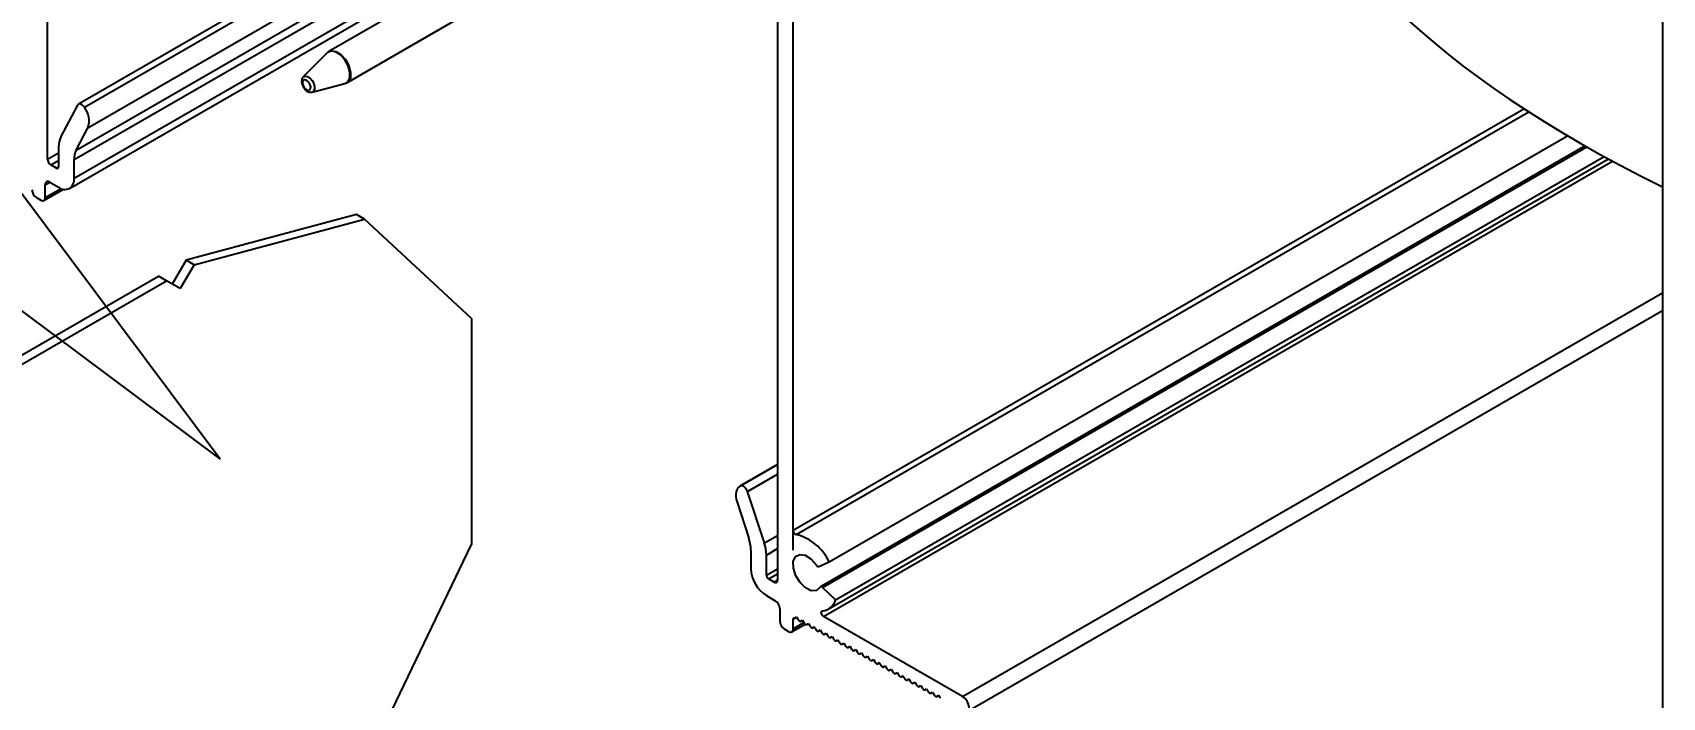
# Model space of a CAD drawing. Extents: x -3.7 to 11.6, y -13.5 to 0.3.
# Drawn here: x 6.45 to 11.64, y -10.55 to -8.43 of the extents above; entities that cross this region are included whole.
import ezdxf
from ezdxf import colors
from ezdxf.entities.mleader import LeaderData, LeaderLine
from ezdxf.math import Vec2, Vec3

# ---------------------------------------------------------------- set-up
doc = ezdxf.new("R2010")
doc.units = 0
doc.header["$LTSCALE"] = 0.5
doc.header["$MEASUREMENT"] = 0
for name, color, linetype in [('Brackets', 181, 'CONTINUOUS'), ('FAB DWG', 221, 'CONTINUOUS'), ('Hardware', 242, 'CONTINUOUS'), ('Housing', 150, 'CONTINUOUS')]:
    doc.layers.add(name, color=color, linetype=linetype)
doc.layers.add('Text-Unprinted', color=131, linetype='CONTINUOUS', plot=False)
doc.styles.add('LSAD_Standard', font='arial.ttf')

msp = doc.modelspace()

# ---------------------------------------------------------------- linework, layer by layer
at = {"layer": 'Brackets', "transparency": 16777216}
for p, q in [((7.4849, -9.0137), (6.9426, -9.1589)), ((6.968, -9.1736), (7.5103, -9.0283)), ((7.5103, -9.0283), (7.4849, -9.0137)), ((7.8518, -9.3451), (7.5103, -9.0283)), ((6.9426, -9.1589), (6.8987, -9.2349)), ((6.968, -9.1736), (6.9241, -9.2495)), ((6.968, -9.1736), (6.9426, -9.1589)), ((5.8819, -9.7712), (6.8549, -9.2096)), ((5.9073, -9.7859), (6.8803, -9.2242)), ((6.8803, -9.2242), (6.8549, -9.2096)), ((6.9241, -9.2495), (6.8803, -9.2242)), ((7.8518, -9.3451), (7.8518, -10.0652)), ((7.5103, -10.7763), (7.8518, -10.0652))]:
    msp.add_line(p, q, dxfattribs=at)
at = {"layer": 'Hardware', "transparency": 16777216}
for p, q in [((7.848, -8.2337), (7.3974, -8.4938)), ((7.4549, -8.5934), (7.9072, -8.3323)), ((7.3919, -8.4981), (7.3159, -8.575)), ((7.3438, -8.6233), (7.4484, -8.596)), ((7.4458, -8.5959), (7.453, -8.5942)), ((7.4549, -8.5934), (7.4536, -8.5941))]:
    msp.add_line(p, q, dxfattribs=at)
at = {"layer": 'Hardware', "transparency": 16777216, "flags": 128}
for points in [[(7.4484, -8.596), (7.4575, -8.5908), (7.4641, -8.578), (7.4646, -8.5601), (7.4591, -8.5398), (7.4484, -8.5203), (7.434, -8.5044), (7.4182, -8.4946), (7.4034, -8.4924), (7.3919, -8.4981)], [(7.3974, -8.4938), (7.4049, -8.4913), (7.4197, -8.4935), (7.4356, -8.5033), (7.45, -8.5193), (7.4608, -8.5389)], [(7.4608, -8.5389), (7.4663, -8.5593), (7.4657, -8.5773), (7.4591, -8.5901), (7.4549, -8.5934)], [(7.3154, -8.6026), (7.3189, -8.6089), (7.3235, -8.6141), (7.3286, -8.6172), (7.3334, -8.6179), (7.3371, -8.6161), (7.3392, -8.6119), (7.3394, -8.6062), (7.3377, -8.5996), (7.3342, -8.5933), (7.3296, -8.5882), (7.3245, -8.585), (7.3197, -8.5843), (7.3159, -8.5862), (7.3138, -8.5903), (7.3136, -8.5961), (7.3154, -8.6026)], [(7.3159, -8.575), (7.3216, -8.5722), (7.3289, -8.5733), (7.3367, -8.5781), (7.3438, -8.586), (7.3491, -8.5956), (7.3518, -8.6056), (7.3515, -8.6145), (7.3483, -8.6208), (7.3438, -8.6233)]]:
    msp.add_lwpolyline(points, dxfattribs=at)
at = {"layer": 'Hardware', "transparency": 16777216}
for points, knots in [([(7.316, -8.5754), (7.3155, -8.5758), (7.3132, -8.5775), (7.3112, -8.5827), (7.3101, -8.5902), (7.3113, -8.5971), (7.3128, -8.6013), (7.3132, -8.6023)], [0, 0, 0, 0, 0.065785, 0.306251, 0.571545, 0.890556, 1, 1, 1, 1]), ([(7.3132, -8.6023), (7.3146, -8.6051), (7.3176, -8.6113), (7.3247, -8.6188), (7.3326, -8.6231), (7.3393, -8.6245), (7.3426, -8.6234), (7.3435, -8.6231)], [0, 0, 0, 0, 0.221492, 0.477911, 0.724167, 0.926519, 1, 1, 1, 1])]:
    msp.add_open_spline(points, degree=3, knots=knots, dxfattribs=at)
at = {"layer": 'Housing', "transparency": 16777216}
for p, q in [((6.5014, -8.8367), (6.5014, -7.0975)), ((8.8755, -10.0828), (8.8755, -7.1004)), ((8.6307, -7.4892), (6.5998, -8.6617)), ((6.6188, -8.6716), (8.6488, -7.4997)), ((6.5862, -8.8385), (8.7771, -7.5737)), ((6.5928, -8.8078), (8.7538, -7.5603)), ((6.6303, -8.7367), (8.711, -7.5356)), ((6.5717, -8.93), (8.4912, -7.8219)), ((6.5862, -8.898), (8.4782, -7.8057)), ((8.826, -8.1073), (8.826, -10.1787)), ((6.597, -8.6647), (6.5433, -8.7666)), ((8.8755, -10.0195), (11.2027, -8.6761)), ((8.8852, -10.0327), (11.218, -8.686)), ((6.5928, -8.8078), (6.6303, -8.7367)), ((8.9899, -10.1199), (11.3416, -8.7622)), ((6.5014, -8.8367), (6.5367, -8.8163)), ((6.5367, -8.7973), (6.5367, -8.8612)), ((11.3973, -8.7946), (8.9625, -10.2001)), ((8.9697, -10.2023), (11.4028, -8.7977)), ((6.512, -8.8551), (6.5367, -8.8408)), ((6.5296, -8.8653), (6.512, -8.8551)), ((6.5296, -8.8653), (6.5367, -8.8612)), ((6.5862, -8.898), (6.5862, -8.8385)), ((8.9725, -10.294), (11.4852, -8.8434)), ((8.9877, -10.2707), (11.4723, -8.8364)), ((9.0106, -10.2413), (11.4579, -8.8285)), ((6.4943, -8.9184), (6.5084, -8.9102)), ((6.4943, -8.9592), (6.4943, -8.9184)), ((6.5084, -8.9102), (6.5367, -8.9266)), ((6.466, -8.9592), (6.4801, -8.9674)), ((6.4901, -8.9684), (6.5521, -8.9326)), ((6.4943, -8.9592), (6.5444, -8.9303)), ((9.4155, -10.5497), (11.6437, -9.2634)), ((9.4298, -10.5976), (11.6437, -9.3196)), ((8.826, -9.8098), (8.7055, -9.8794)), ((8.7085, -9.878), (8.826, -9.8102)), ((8.7303, -9.8962), (8.826, -9.841)), ((8.784, -10.0601), (8.7303, -9.8962)), ((8.6971, -9.9299), (8.7345, -10.0442)), ((8.784, -10.0601), (8.826, -10.0359)), ((8.7411, -10.0825), (8.7411, -10.142)), ((8.7906, -10.0984), (8.826, -10.078)), ((8.7906, -10.1624), (8.7906, -10.0984)), ((8.9578, -10.1347), (8.9899, -10.1199)), ((8.7906, -10.1624), (8.826, -10.142)), ((8.7977, -10.1746), (8.826, -10.1583)), ((8.8154, -10.1848), (8.7977, -10.1746)), ((8.8154, -10.1848), (8.826, -10.1787)), ((9.0106, -10.2413), (8.9697, -10.2023)), ((8.7906, -10.2277), (8.8189, -10.244)), ((8.833, -10.2685), (8.833, -10.3094)), ((8.8713, -10.343), (8.9136, -10.3186)), ((8.8755, -10.3026), (8.8868, -10.296)), ((8.8755, -10.3339), (8.8755, -10.3026)), ((8.8755, -10.3339), (8.91, -10.3139)), ((8.8826, -10.2982), (8.8867, -10.2958)), ((8.8829, -10.298), (8.8866, -10.2957)), ((8.8829, -10.298), (8.8867, -10.2958)), ((8.8866, -10.2957), (8.8921, -10.305)), ((8.9, -10.3095), (8.9055, -10.3063)), ((8.9001, -10.3094), (8.9054, -10.3061)), ((8.9001, -10.3094), (8.9055, -10.3063)), ((8.9054, -10.3061), (8.9109, -10.3154)), ((8.9189, -10.3198), (8.9242, -10.3165)), ((8.9189, -10.3199), (8.9244, -10.3167)), ((8.9189, -10.3198), (8.9244, -10.3167)), ((8.9242, -10.3165), (8.9298, -10.3258)), ((8.9377, -10.3303), (8.9432, -10.3271)), ((8.9378, -10.3302), (8.9431, -10.3269)), ((8.9378, -10.3302), (8.9432, -10.3271)), ((8.9431, -10.3269), (8.9486, -10.3362)), ((9.4155, -10.5497), (8.9725, -10.294)), ((8.8472, -10.3339), (8.8613, -10.342)), ((8.9565, -10.3407), (8.962, -10.3375)), ((8.9566, -10.3406), (8.9619, -10.3373)), ((8.9566, -10.3406), (8.962, -10.3375)), ((8.9619, -10.3373), (8.9674, -10.3466)), ((8.9753, -10.3511), (8.9808, -10.3479)), ((8.9754, -10.351), (8.9807, -10.3477)), ((8.9754, -10.351), (8.9808, -10.3479)), ((8.9807, -10.3477), (8.9862, -10.357)), ((8.9942, -10.3615), (8.9995, -10.3581)), ((8.9942, -10.3615), (8.9997, -10.3583)), ((8.9942, -10.3615), (8.9997, -10.3583)), ((8.9995, -10.3581), (9.0051, -10.3674)), ((9.013, -10.3719), (9.0185, -10.3687)), ((9.0131, -10.3719), (9.0184, -10.3685)), ((9.0131, -10.3719), (9.0185, -10.3687)), ((9.0184, -10.3685), (9.0239, -10.3778)), ((9.0318, -10.3823), (9.0373, -10.3791)), ((9.0319, -10.3823), (9.0372, -10.3789)), ((9.0319, -10.3823), (9.0373, -10.3791)), ((9.0372, -10.3789), (9.0427, -10.3882)), ((9.0506, -10.3927), (9.0561, -10.3895)), ((9.0507, -10.3927), (9.056, -10.3893)), ((9.0507, -10.3927), (9.0561, -10.3895)), ((9.056, -10.3893), (9.0615, -10.3987)), ((9.0695, -10.4031), (9.0748, -10.3997)), ((9.0695, -10.4031), (9.075, -10.3999)), ((9.0695, -10.4031), (9.075, -10.3999)), ((9.0748, -10.3997), (9.0804, -10.4091)), ((9.0883, -10.4135), (9.0938, -10.4104)), ((9.0884, -10.4135), (9.0937, -10.4102)), ((9.0884, -10.4135), (9.0938, -10.4104)), ((9.0937, -10.4102), (9.0992, -10.4195)), ((9.1071, -10.4239), (9.1126, -10.4208)), ((9.1072, -10.4239), (9.1125, -10.4206)), ((9.1072, -10.4239), (9.1126, -10.4208)), ((9.1125, -10.4206), (9.118, -10.4299)), ((9.1259, -10.4343), (9.1314, -10.4312)), ((9.126, -10.4343), (9.1313, -10.431)), ((9.126, -10.4343), (9.1314, -10.4312)), ((9.1313, -10.431), (9.1368, -10.4403)), ((9.1448, -10.4447), (9.1501, -10.4414)), ((9.1448, -10.4447), (9.1503, -10.4416)), ((9.1448, -10.4447), (9.1503, -10.4416)), ((9.1501, -10.4414), (9.1557, -10.4507)), ((9.1636, -10.4552), (9.1691, -10.452)), ((9.1637, -10.4551), (9.169, -10.4518)), ((9.1637, -10.4551), (9.1691, -10.452)), ((9.169, -10.4518), (9.1745, -10.4611)), ((9.1824, -10.4656), (9.1879, -10.4624)), ((9.1825, -10.4655), (9.1878, -10.4622)), ((9.1825, -10.4655), (9.1879, -10.4624)), ((9.1878, -10.4622), (9.1933, -10.4715)), ((9.2012, -10.476), (9.2067, -10.4728)), ((9.2013, -10.4759), (9.2066, -10.4726)), ((9.2013, -10.4759), (9.2067, -10.4728)), ((9.2066, -10.4726), (9.2121, -10.4819)), ((9.22, -10.4864), (9.2256, -10.4832)), ((9.2201, -10.4863), (9.2254, -10.483)), ((9.2201, -10.4863), (9.2256, -10.4832)), ((9.2254, -10.483), (9.231, -10.4923)), ((9.2389, -10.4968), (9.2444, -10.4936)), ((9.239, -10.4967), (9.2443, -10.4934)), ((9.239, -10.4967), (9.2444, -10.4936)), ((9.2443, -10.4934), (9.2498, -10.5027)), ((9.2577, -10.5072), (9.2632, -10.504)), ((9.2578, -10.5071), (9.2631, -10.5038)), ((9.2578, -10.5071), (9.2632, -10.504)), ((9.2631, -10.5038), (9.2686, -10.5131)), ((9.2765, -10.5176), (9.282, -10.5144)), ((9.2766, -10.5175), (9.2819, -10.5142)), ((9.2766, -10.5175), (9.282, -10.5144)), ((9.2819, -10.5142), (9.2874, -10.5235)), ((9.2953, -10.528), (9.3008, -10.5248)), ((9.2954, -10.5279), (9.3007, -10.5246)), ((9.2954, -10.5279), (9.3008, -10.5248)), ((9.3007, -10.5246), (9.3063, -10.5339)), ((9.3143, -10.5383), (9.3196, -10.535)), ((9.3196, -10.535), (9.3251, -10.5443)), ((9.3142, -10.5384), (9.3197, -10.5352)), ((9.3143, -10.5383), (9.3197, -10.5352)), ((9.333, -10.5488), (9.3385, -10.5456)), ((9.3331, -10.5488), (9.3384, -10.5454)), ((9.3331, -10.5488), (9.3385, -10.5456)), ((9.3384, -10.5454), (9.3439, -10.5547))]:
    msp.add_line(p, q, dxfattribs=at)
at = {"layer": 'Housing', "transparency": 16777216, "flags": 128}
for points in [[(6.6188, -8.6716), (6.6161, -8.668), (6.6131, -8.665), (6.6099, -8.6627), (6.6067, -8.6613), (6.6036, -8.6607), (6.6009, -8.6612), (6.5987, -8.6625), (6.597, -8.6647)], [(8.7085, -9.878), (8.7035, -9.8807), (8.6994, -9.8848), (8.6962, -9.8902), (8.6941, -9.8966), (8.6931, -9.9041), (8.6933, -9.9122), (8.6946, -9.9209), (8.6971, -9.9299)], [(8.7303, -9.8962), (8.7286, -9.8921), (8.7264, -9.8882), (8.7237, -9.8846), (8.7206, -9.8816), (8.7174, -9.8794), (8.7142, -9.878), (8.7112, -9.8775), (8.7085, -9.878)], [(8.9612, -10.2015), (8.9497, -10.2115), (8.9335, -10.2122), (8.9152, -10.2033), (8.8977, -10.1864), (8.8841, -10.1643), (8.8766, -10.1405), (8.8763, -10.1191), (8.8834, -10.1036), (8.8966, -10.0965), (8.9139, -10.0991), (8.9323, -10.1108), (8.9487, -10.1298)], [(8.9697, -10.2023), (8.9684, -10.2013), (8.9672, -10.2005), (8.9659, -10.2), (8.9648, -10.1997), (8.9636, -10.1997), (8.9627, -10.2), (8.9618, -10.2006), (8.9612, -10.2015)], [(8.8921, -10.305), (8.893, -10.3063), (8.894, -10.3074), (8.8951, -10.3084), (8.8962, -10.3091), (8.8973, -10.3096), (8.8983, -10.3098), (8.8993, -10.3098), (8.9001, -10.3094)], [(8.9109, -10.3154), (8.9118, -10.3167), (8.9128, -10.3179), (8.9139, -10.3188), (8.915, -10.3196), (8.9161, -10.32), (8.9171, -10.3202), (8.9181, -10.3202), (8.9189, -10.3198)], [(8.9298, -10.3258), (8.9306, -10.3271), (8.9316, -10.3283), (8.9327, -10.3292), (8.9338, -10.33), (8.9349, -10.3304), (8.936, -10.3306), (8.9369, -10.3306), (8.9378, -10.3302)], [(8.9725, -10.294), (8.9702, -10.2922), (8.9682, -10.2898), (8.9666, -10.287), (8.9657, -10.284), (8.9654, -10.2812), (8.9659, -10.279), (8.9671, -10.2774), (8.9689, -10.2767)], [(8.9486, -10.3362), (8.9495, -10.3375), (8.9505, -10.3387), (8.9515, -10.3396), (8.9526, -10.3404), (8.9537, -10.3408), (8.9548, -10.3411), (8.9558, -10.341), (8.9566, -10.3406)], [(8.9674, -10.3466), (8.9683, -10.3479), (8.9693, -10.3491), (8.9703, -10.35), (8.9715, -10.3508), (8.9726, -10.3513), (8.9736, -10.3515), (8.9746, -10.3514), (8.9754, -10.351)], [(8.9862, -10.357), (8.9871, -10.3583), (8.9881, -10.3595), (8.9892, -10.3604), (8.9903, -10.3612), (8.9914, -10.3617), (8.9924, -10.3619), (8.9934, -10.3618), (8.9942, -10.3615)], [(9.0051, -10.3674), (9.0059, -10.3687), (9.0069, -10.3699), (9.008, -10.3708), (9.0091, -10.3716), (9.0102, -10.3721), (9.0113, -10.3723), (9.0122, -10.3722), (9.0131, -10.3719)], [(9.0239, -10.3778), (9.0248, -10.3791), (9.0258, -10.3803), (9.0268, -10.3812), (9.0279, -10.382), (9.029, -10.3825), (9.0301, -10.3827), (9.031, -10.3826), (9.0319, -10.3823)], [(9.0427, -10.3882), (9.0436, -10.3895), (9.0446, -10.3907), (9.0456, -10.3917), (9.0468, -10.3924), (9.0479, -10.3929), (9.0489, -10.3931), (9.0499, -10.393), (9.0507, -10.3927)], [(9.0615, -10.3987), (9.0624, -10.3999), (9.0634, -10.4011), (9.0645, -10.4021), (9.0656, -10.4028), (9.0667, -10.4033), (9.0677, -10.4035), (9.0687, -10.4034), (9.0695, -10.4031)], [(9.0804, -10.4091), (9.0812, -10.4104), (9.0822, -10.4115), (9.0833, -10.4125), (9.0844, -10.4132), (9.0855, -10.4137), (9.0866, -10.4139), (9.0875, -10.4138), (9.0884, -10.4135)], [(9.0992, -10.4195), (9.1001, -10.4208), (9.1011, -10.4219), (9.1021, -10.4229), (9.1032, -10.4236), (9.1043, -10.4241), (9.1054, -10.4243), (9.1063, -10.4242), (9.1072, -10.4239)], [(9.118, -10.4299), (9.1189, -10.4312), (9.1199, -10.4323), (9.1209, -10.4333), (9.122, -10.434), (9.1232, -10.4345), (9.1242, -10.4347), (9.1252, -10.4346), (9.126, -10.4343)], [(9.1368, -10.4403), (9.1377, -10.4416), (9.1387, -10.4427), (9.1398, -10.4437), (9.1409, -10.4444), (9.142, -10.4449), (9.143, -10.4451), (9.144, -10.445), (9.1448, -10.4447)], [(9.1557, -10.4507), (9.1565, -10.452), (9.1575, -10.4531), (9.1586, -10.4541), (9.1597, -10.4548), (9.1608, -10.4553), (9.1619, -10.4555), (9.1628, -10.4555), (9.1637, -10.4551)], [(9.1745, -10.4611), (9.1754, -10.4624), (9.1763, -10.4635), (9.1774, -10.4645), (9.1785, -10.4652), (9.1796, -10.4657), (9.1807, -10.4659), (9.1816, -10.4659), (9.1825, -10.4655)], [(9.1933, -10.4715), (9.1942, -10.4728), (9.1952, -10.4739), (9.1962, -10.4749), (9.1973, -10.4756), (9.1984, -10.4761), (9.1995, -10.4763), (9.2005, -10.4763), (9.2013, -10.4759)], [(9.2121, -10.4819), (9.213, -10.4832), (9.214, -10.4843), (9.2151, -10.4853), (9.2162, -10.486), (9.2173, -10.4865), (9.2183, -10.4867), (9.2193, -10.4867), (9.2201, -10.4863)], [(9.231, -10.4923), (9.2318, -10.4936), (9.2328, -10.4947), (9.2339, -10.4957), (9.235, -10.4964), (9.2361, -10.4969), (9.2371, -10.4971), (9.2381, -10.4971), (9.239, -10.4967)], [(9.2498, -10.5027), (9.2507, -10.504), (9.2516, -10.5052), (9.2527, -10.5061), (9.2538, -10.5069), (9.2549, -10.5073), (9.256, -10.5075), (9.2569, -10.5075), (9.2578, -10.5071)], [(9.2686, -10.5131), (9.2695, -10.5144), (9.2705, -10.5156), (9.2715, -10.5165), (9.2726, -10.5173), (9.2737, -10.5177), (9.2748, -10.518), (9.2758, -10.5179), (9.2766, -10.5175)], [(9.2874, -10.5235), (9.2883, -10.5248), (9.2893, -10.526), (9.2904, -10.5269), (9.2915, -10.5277), (9.2926, -10.5281), (9.2936, -10.5284), (9.2946, -10.5283), (9.2954, -10.5279)], [(9.3063, -10.5339), (9.3071, -10.5352), (9.3081, -10.5364), (9.3092, -10.5373), (9.3103, -10.5381), (9.3114, -10.5386), (9.3124, -10.5388), (9.3134, -10.5387), (9.3143, -10.5383)], [(9.3251, -10.5443), (9.326, -10.5456), (9.3269, -10.5468), (9.328, -10.5477), (9.3291, -10.5485), (9.3302, -10.549), (9.3313, -10.5492), (9.3322, -10.5491), (9.3331, -10.5488)], [(9.4159, -10.5965), (9.4236, -10.5989), (9.43, -10.5975), (9.4342, -10.5924), (9.4357, -10.5844), (9.4341, -10.5746), (9.4297, -10.5646), (9.4232, -10.5559), (9.4155, -10.5497)]]:
    msp.add_lwpolyline(points, dxfattribs=at)
at = {"layer": 'Housing', "transparency": 16777216}
for centre, radius, start, end in [((6.5632, -8.7149), 0.0705, 341.9882, 37.9766), ((6.6027, -8.7955), 0.066, 154.0641, 181.5682), ((6.6522, -8.8367), 0.066, 154.0642, 181.5682), ((6.5244, -8.8357), 0.0231, 182.6052, 237.3945), ((6.5324, -8.8619), 0.00437, 230.7966, 9.214), ((6.5029, -8.917), 0.00873, 50.797, 189.2141), ((6.556, -8.9029), 0.0306, 230.797, 9.2142), ((6.4826, -8.9333), 0.0307, 182.6055, 237.3945), ((6.4857, -8.9606), 0.00873, 230.7966, 9.2134), ((8.6164, -10.0843), 0.1247, 0.8303, 18.7806), ((8.6659, -10.1002), 0.1247, 0.8303, 18.7806), ((8.8894, -10.0195), 0.0139, 180.3527, 252.4712), ((8.8461, -10.1862), 0.1583, 24.7612, 75.7219), ((8.8486, -10.1371), 0.1076, 182.6055, 237.3944), ((8.806, -10.1617), 0.0154, 182.6055, 237.3945), ((8.9565, -10.1262), 0.00854, 204.3938, 278.9421), ((8.8195, -10.1798), 0.00655, 230.7968, 9.214), ((8.8023, -10.2699), 0.0307, 2.6055, 57.3945), ((8.9632, -10.2278), 0.0492, 276.6104, 344.1195), ((8.8637, -10.308), 0.0307, 182.6055, 237.3945), ((8.878, -10.3021), 0.00261, 96.8178, 189.6735), ((8.8775, -10.2894), 0.0102, 271.1469, 301.6152), ((8.8668, -10.3353), 0.00873, 230.7967, 9.214)]:
    msp.add_arc(centre, radius, start, end, dxfattribs=at)
at = {"layer": 'Housing', "color": 1, "transparency": 16777216}
msp.add_open_spline([(8.9036, -4.1692), (10.3813, -4.9016), (10.2736, -6.5473), (10.166, -8.193), (11.6437, -8.9254)], degree=3, dxfattribs=at)
at = {"layer": 'Text-Unprinted', "ltscale": 0.5, "transparency": 16777216}
msp.add_lwpolyline([(0, 0), (11.6437, 0), (11.6437, -13.5292), (0, -13.5292)], close=True, dxfattribs=at)

# ---------------------------------------------------------------- leaders
at = {"layer": 'FAB DWG', "ltscale": 0.5, "transparency": 16777216}
ml = msp.add_multileader_mtext('Standard', dxfattribs=at)
ml.set_content('\\A1;BK00568 (x2)', color=256, style='LSAD_Standard')
ml.set_leader_properties()
ml.build(insert=Vec2(0, 0))
ml.multileader.update_dxf_attribs({"text_left_attachment_type": 2, "dogleg_length": 0.36, "arrow_head_size": 0.1875})
ctx = ml.context
ctx.base_point, ctx.char_height, ctx.arrow_head_size, ctx.landing_gap_size, ctx.plane_origin = Vec3(2.9976, -7.0891), 0.1875, 0.1875, 0.09, Vec3(4.8421, 11.266)
ctx.left_attachment, ctx.text_align_type = 2, 2
notes = []
notes.append((ctx, [(1, (1, 1, 0), (5.0279, -7.0875), (-1, 0), 0.2772, [(0, [(4.7189, -8.0496), (7.0512, -9.7928)], 0, [])])]))
ctx.mtext.insert, ctx.mtext.width, ctx.mtext.defined_height, ctx.mtext.alignment, ctx.mtext.flow_direction = Vec3(4.6607, -6.9662), 8.287107, 3.2689, 3, 5
for ctx, leaders in notes:
    for number, flags, end, landing, length, lines in leaders:
        leader = LeaderData()
        leader.index, (leader.has_last_leader_line, leader.has_dogleg_vector, leader.attachment_direction) = number, flags
        leader.last_leader_point, leader.dogleg_vector, leader.dogleg_length = Vec3(end), Vec3(landing), length
        for number, points, colour, breaks in lines:
            line = LeaderLine()
            line.index, line.vertices, line.color, line.breaks = number, Vec3.list(points), colors.encode_raw_color(colour), breaks
            leader.lines.append(line)
        ctx.leaders.append(leader)

doc.saveas('drawing.dxf')
